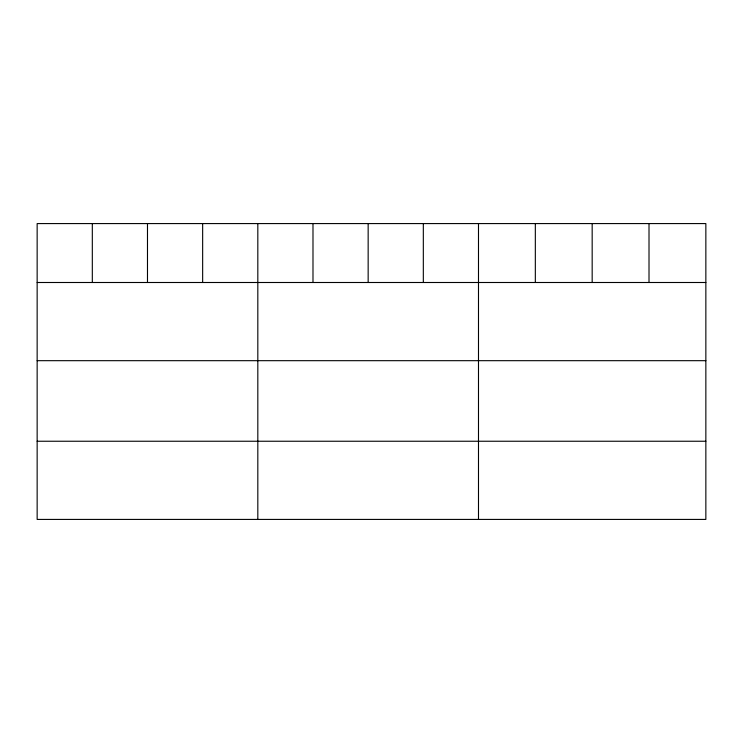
<?xml version="1.0" encoding="UTF-8"?>
<svg xmlns="http://www.w3.org/2000/svg" width="743" height="743" viewBox="0 0 743 743"><rect width="100%" height="100%" fill="white"/><g stroke="black" fill="none" stroke-linecap="round" stroke-linejoin="round"><path stroke-width="1.11" d="M705.85 282.498L705.85 519.422L37.15 519.422L37.15 223.578L705.85 223.578L705.85 282.498L37.15 282.498M37.15 360.68L705.85 360.68M37.15 441.24L705.85 441.24M649.01 223.578L649.01 282.498M592.171 223.578L592.171 282.498M535.332 223.578L535.332 282.498M478.492 223.578L478.492 519.422M423.324 223.578L423.324 282.498M368.156 223.578L368.156 282.498M312.989 223.578L312.989 282.498M257.821 223.578L257.821 519.422M202.653 223.578L202.653 282.498M147.486 223.578L147.486 282.498M92.318 223.578L92.318 282.498"/></g></svg>
